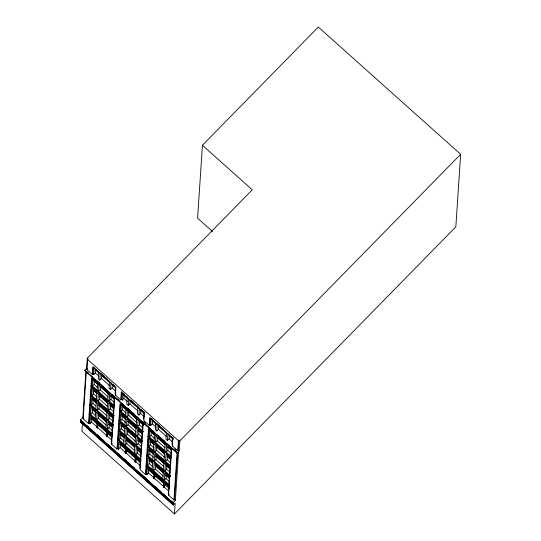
<?xml version="1.0" encoding="UTF-8"?>
<svg xmlns="http://www.w3.org/2000/svg" width="541" height="541" viewBox="0 0 541 541"><rect width="100%" height="100%" fill="white"/><g stroke="black" fill="none" stroke-linecap="round" stroke-linejoin="round"><path stroke-width="0.81" d="M171.267 500.973L173.154 502.663L172.877 502.947L80.345 420.235L82.841 417.456L85.911 371.268M80.562 420.797L81.116 420.235L80.717 422.332L173.255 505.044L173.647 502.947L173.1 503.509L80.562 420.797L80.616 419.951L80.345 420.235M172.877 502.947L175.379 500.168L178.557 452.296L177.455 453.426L84.68 370.45L86.621 368.299L87.297 358.149L252.262 189.817L202.435 145.279L318.297 27.05L460.655 154.293L455.84 226.828L174.459 513.95L81.928 431.238L82.428 423.711M84.917 370.713L84.951 370.172L84.68 370.45M88.521 423.589L91.53 378.26L92.078 377.692L89.069 423.028L88.521 423.589L83.179 418.815L86.283 372.147M93.302 367.014L92.849 373.872L92.295 374.433L86.959 369.659L87.635 359.508L88.183 358.94L87.297 358.149M89.258 414.379L89.698 413.595L112.832 434.274L112.393 435.059L89.258 414.379L89.671 413.96L90.922 415.075M113.434 425.206L113.015 425.632L89.907 404.594L90.32 404.168L113.454 424.847L112.907 425.409M90.509 395.525L90.949 394.741L114.083 415.42L113.644 416.205L90.509 395.525L90.922 395.099M91.159 385.733L114.273 406.771L91.159 385.733L91.578 385.314L114.706 405.987M92.295 374.433L92.802 366.818L115.936 387.491L115.429 395.106L120.771 399.88L121.319 399.319L121.826 391.704L121.279 392.266L120.771 399.88M89.069 423.028L89.962 423.819L90.442 416.57L111.798 435.654L111.311 442.91M92.849 373.872L93.742 374.663L94.222 367.413M91.585 418.666L97.055 423.813L91.585 418.666L91.862 418.382L97.353 423.292M96.224 413.074L92.213 409.239L92.491 408.955L95.94 412.039M96.846 403.647L92.842 399.806L93.113 399.528L96.562 402.612M96.9 393.706L93.465 390.379L93.742 390.102L97.191 393.179M97.522 384.272L94.093 380.952L94.371 380.668L95.52 381.696M89.962 423.819L91.612 422.136L91.936 417.3M95.182 418.504L95.662 411.248L91.071 407.143L90.584 414.392L92.241 412.702L92.565 407.867M95.811 409.07L96.291 401.821L91.693 397.709L91.213 404.966L92.869 403.275L93.187 398.44M96.433 399.643L96.92 392.394L92.322 388.282L91.842 395.532L93.492 393.848L93.816 389.013M94.668 380.391L92.944 378.856L92.464 386.105L94.12 384.414L94.384 380.391M98.8 372.83L95.365 369.51L95.642 369.226L99.091 372.309M93.742 374.663L95.392 372.972L95.662 368.948M97.062 390.217L97.542 382.96M98.766 372.323L98.334 378.774L99.821 380.1L101.471 378.409L101.742 374.379M99.023 384.286L98.543 391.542L100.2 389.851L100.416 386.626M98.016 422.731L97.698 427.566L97.279 427.992L96.69 427.458L97.062 421.818M99.821 380.1L100.301 372.844M97.279 427.992L97.657 422.345M106.847 432.563L97.671 424.103L97.941 423.819L107.138 432.036M106.246 422.034L98.293 414.67L98.57 414.392L106.536 421.513M107.483 413.155L98.922 405.243L99.199 404.959L107.165 412.086M108.112 403.728L99.544 395.816L99.821 395.532L107.787 402.653M108.741 394.294L100.173 386.389L100.45 386.105L108.416 393.226M105.86 428.046L106.34 420.79L97.15 412.573L96.663 419.83L98.32 418.139L98.645 413.304M106.489 418.619L106.969 411.363L97.772 403.146L97.292 410.396L98.949 408.712L99.267 403.877M107.111 409.185L107.591 401.936L98.401 393.72L97.921 400.969L99.571 399.278L99.896 394.443M109.397 382.304L101.444 374.94L101.722 374.663L109.695 381.784M107.74 399.758L108.22 392.502L106.996 391.407M109.492 381.06L109.011 388.316L110.499 389.642L112.149 387.951L112.366 384.732M107.801 431.481L107.483 436.317L107.071 436.736L106.476 436.208L106.847 430.568M109.701 393.828L109.221 401.084L110.878 399.393L111.142 395.363M107.071 436.736L107.443 431.096M111.71 436.905L107.456 432.847L107.733 432.57L112.001 436.384M110.499 389.642L110.979 382.386M112.974 428.053L108.971 424.218L109.248 423.934L112.697 427.018M113.603 418.626L109.6 414.785L109.87 414.507L113.319 417.584M113.657 408.678L110.222 405.358L110.499 405.074L113.948 408.157M114.279 399.251L110.831 396.168L111.128 395.647M112.42 426.227L107.821 422.115L107.341 429.371L108.998 427.681L109.316 422.846M111.94 433.476L113.049 416.8L108.45 412.688L107.97 419.944L109.627 418.254L109.945 413.419M113.191 414.622L113.671 407.366L109.079 403.261L108.592 410.511L110.249 408.827L110.574 403.992M115.558 387.809L112.122 384.489L112.4 384.205L114.699 386.26M113.82 405.195L114.3 397.939M120.494 403.985L117.539 448.475L116.991 449.037L111.649 444.269L114.665 398.933L115.213 398.372M113.015 425.632L89.907 404.594M115.091 393.753L115.524 387.302M116.991 449.037L120.001 403.708L143.135 424.387L140.126 469.716L145.461 474.491L146.016 473.923L149.025 428.594L148.471 429.155L145.461 474.491M117.755 439.468L140.863 460.506L117.755 439.468L118.168 439.049L140.674 459.167M119.006 420.614L142.114 441.652L142.554 440.868L119.419 420.188L119.006 420.614L142.141 441.287M119.608 411.545L120.048 410.761L143.182 431.441L142.743 432.225L119.608 411.545L120.021 411.119L121.272 412.242M117.539 448.475L118.432 449.273L118.912 442.017L140.268 461.108L139.788 468.357M121.421 404.303L120.934 411.552L122.591 409.868L122.861 405.838M121.319 399.319L122.212 400.11L122.692 392.861L124.416 394.403M120.041 444.357L120.339 443.836L125.823 448.739L125.532 449.26L120.041 444.357L120.318 444.073L125.81 448.983L125.532 449.26M124.119 438.014L120.684 434.687L120.961 434.403L124.41 437.486M124.741 428.58L121.312 425.26L121.59 424.976L125.039 428.059M125.945 419.667L121.941 415.826L122.212 415.549L125.661 418.633M126.574 410.24L122.564 406.399L122.841 406.122L126.29 409.199M118.432 449.273L120.088 447.583L120.406 442.748M123.652 443.951L124.139 436.695L119.541 432.59L119.061 439.84L120.711 438.156L121.035 433.321M124.281 434.524L124.761 427.268L120.163 423.163L119.683 430.413L121.34 428.722L121.657 423.887M124.91 425.091L125.39 417.841L120.792 413.73L120.312 420.986L121.968 419.295L122.286 414.46M127.27 398.284L123.821 395.2L124.112 394.68M122.212 400.11L123.869 398.426L124.132 394.396M125.532 415.664L126.012 408.414M127.291 396.966L126.81 404.222L128.291 405.547L129.948 403.857L130.158 400.638M126.486 448.178L126.168 453.013L125.755 453.439L125.16 452.912L125.532 447.265M128.291 405.547L128.772 398.291M125.627 451.681L125.789 449.26M125.755 453.439L126.127 447.799M126.121 449.794L126.418 449.267L135.608 457.49L135.318 458.011L126.121 449.794L126.398 449.51L135.595 457.727L135.318 458.011M134.716 447.488L126.763 440.124L127.04 439.84L135.013 446.961M135.345 438.054L127.392 430.69L127.669 430.413L135.635 437.534M135.974 428.628L128.021 421.263L128.291 420.979L136.264 428.107M137.211 419.748L128.643 411.836L128.92 411.552L131.375 413.743M134.33 453.493L134.817 446.244L125.62 438.021L125.14 445.277L126.79 443.586L127.115 438.751M134.959 444.066L135.439 436.81L126.249 428.594L125.762 435.85L127.419 434.159L127.744 429.324M135.588 434.639L136.068 427.383L126.871 419.167L126.391 426.416L128.048 424.732L128.366 419.897M128.724 410.835L127.5 409.74L127.02 416.989L128.67 415.299L128.941 411.268M138.482 408.306L129.901 400.638L130.198 400.11M136.21 425.206L136.636 418.761M136.278 456.929L135.953 461.764L135.541 462.19L134.946 461.656L135.324 456.016M135.52 458.815L134.946 461.656M138.178 419.282L137.691 426.531L139.348 424.847L139.619 420.817M135.541 462.19L135.913 456.543M140.18 462.352L135.926 458.301L136.204 458.017L140.471 461.831M136.745 405.419L137.969 406.514L137.488 413.764L138.969 415.089L139.45 407.84M140.876 452.986L137.441 449.666L137.718 449.382L141.167 452.465M141.499 443.559L138.07 440.239L138.347 439.955L141.796 443.038M142.702 434.646L138.699 430.805L138.969 430.528L142.418 433.605M143.331 425.212L139.321 421.378L139.598 421.094L143.047 424.178M140.41 458.93L140.897 451.674L136.298 447.569L135.818 454.819L137.468 453.128L137.739 449.104M141.039 449.503L141.519 442.247L136.92 438.136L136.44 445.392L138.097 443.701L138.415 438.866M141.668 440.07L142.148 432.82L137.549 428.709L137.069 435.965L138.726 434.274L139.044 429.439M144.028 413.256L140.599 409.936L140.87 409.652L144.319 412.736M138.969 415.089L140.626 413.405L140.89 409.375M142.29 430.643L142.77 423.387M143.568 419.201L144.048 411.944M144.961 412.377L144.406 412.945L143.906 420.56L149.242 425.327L149.796 424.766L150.249 417.916M146.205 465.28L146.638 464.496L169.773 485.176L169.34 485.96L146.205 465.28L146.618 464.861M146.854 455.488L169.962 476.526L146.854 455.488L147.267 455.069L170.401 475.742M147.477 446.061L170.591 467.099L147.477 446.061L147.896 445.635L170.401 465.754M171.213 457.672L148.106 436.634L148.518 436.208L171.03 456.327M149.242 425.327L149.749 417.713L172.883 438.393L172.376 446.007L177.712 450.781L178.266 450.213L178.943 440.063L179.828 440.854L179.159 451.011L177.211 453.162L177.489 452.885L175.602 451.194M146.016 473.923L146.902 474.721L147.389 467.465L168.738 486.555L168.258 493.805L169.15 494.602L168.596 495.164L173.931 499.938L174.486 499.377L177.59 452.702M149.891 429.75L149.411 437.006L151.067 435.316L151.277 432.09M149.796 424.766L150.682 425.564L151.162 418.308M154.002 474.714L148.532 469.568L148.809 469.284L154.293 474.187M152.589 463.461L149.16 460.134L149.438 459.857L152.88 462.934M153.218 454.034L149.783 450.707L150.06 450.423L153.509 453.507M153.84 444.601L150.412 441.28L150.689 440.996L154.138 444.08M154.469 435.174L151.04 431.846L151.311 431.569L154.185 434.139M146.902 474.721L148.559 473.03L148.883 468.195M152.129 469.399L152.609 462.149L148.011 458.038L147.531 465.294L149.188 463.603L149.505 458.768M152.751 459.972L153.238 452.716L148.64 448.611L148.16 455.86L149.81 454.176L150.134 449.341M153.38 450.545L153.86 443.289L149.262 439.184L148.782 446.433L150.439 444.743L150.756 439.907M156.315 424.245L152.312 420.404L152.589 420.127L155.463 422.697M150.682 425.564L152.339 423.873L152.609 419.843M154.009 441.111L154.489 433.862M155.761 422.42L155.281 429.669L156.762 430.994L158.418 429.311L158.689 425.28M155.97 435.187L155.49 442.437L157.147 440.753L157.357 437.527M154.909 474.437L154.638 478.467L154.226 478.886L153.63 478.359L154.009 472.719M156.762 430.994L157.248 423.745L159.081 425.388M154.226 478.886L154.598 473.247M154.598 475.241L154.888 474.721L164.085 482.937L163.788 483.458L154.598 475.241L154.875 474.957L164.065 483.181L163.788 483.458M163.801 473.483L155.24 465.571L155.517 465.287L163.483 472.415M164.43 464.056L155.862 456.144L156.139 455.86L164.106 462.981M164.444 454.075L156.491 446.71L156.768 446.433L164.734 453.554M162.807 478.941L163.287 471.691L154.09 463.475L153.61 470.724L155.267 469.033L155.585 464.198M163.429 469.514L163.909 462.264L154.719 454.041L154.239 461.297L155.889 459.607L156.16 455.576M164.058 460.087L164.538 452.831L155.341 444.614L154.861 451.87L156.518 450.18L156.836 445.344M166.959 433.754L158.391 425.841L158.669 425.557L160.508 427.201M164.68 450.66L165.167 443.404M166.385 432.766L165.959 439.218L167.44 440.543L169.096 438.852L169.36 434.822M164.694 483.187L164.423 487.211L164.011 487.637L163.423 487.103L163.795 481.463M163.991 484.263L164.153 481.848M166.648 444.729L166.168 451.985L167.818 450.295L168.089 446.264M164.011 487.637L164.39 481.997M169.259 488.347L164.396 483.749L164.674 483.465L168.941 487.279M167.44 440.543L167.92 433.287M169.347 478.44L165.918 475.113L166.188 474.836L169.637 477.913M169.975 469.006L166.54 465.686L166.817 465.402L170.266 468.486M170.598 459.58L167.169 456.259L167.446 455.975L170.895 459.059M171.226 450.153L167.791 446.825L168.068 446.548L170.942 449.111M169.367 477.128L164.768 473.017L164.288 480.266L165.945 478.582L166.263 473.747M168.887 484.378L169.996 467.695L165.397 463.59L164.917 470.839L166.567 469.148L166.892 464.313M170.138 465.524L170.618 458.268L166.019 454.156L165.539 461.412L167.196 459.722L167.514 454.886M173.073 439.224L169.069 435.383L169.347 435.106L172.795 438.183M170.767 456.09L171.247 448.841M168.596 495.164L171.605 449.835L148.471 429.155M172.518 437.398L172.038 444.648L172.931 445.446L172.376 446.007M173.1 503.509L173.154 502.663M173.931 499.938L177.09 452.432M177.455 453.426L177.489 452.885M177.712 450.781L178.388 440.624L178.943 440.063M174.459 513.95L175.183 503.069L173.255 505.044M202.435 145.279L197.593 218.172L212.539 231.528M86.959 369.659L87.514 369.097L86.621 368.299M95.351 369.753L95.629 369.469L97.928 371.525M94.08 381.195L94.35 380.911L95.5 381.939M91.138 386.098L91.551 385.672M93.451 390.622L93.728 390.338L97.177 393.422M100.159 386.626L100.43 386.348L106.563 391.826M92.822 400.049L93.099 399.772L95.973 402.335M89.887 404.952L90.3 404.533M99.53 396.059L99.808 395.775L107.774 402.896M112.109 384.725L112.386 384.448L114.685 386.504M92.2 409.483L92.47 409.199L95.919 412.283M83.179 418.815L83.733 418.254L82.841 417.456M98.902 405.486L99.179 405.202L107.145 412.323M91.571 418.91L91.848 418.626L96.724 422.988M115.429 395.106L115.984 394.545M98.279 414.913L98.557 414.636L106.523 421.757M110.208 405.601L110.486 405.317L113.36 407.887M97.651 424.34L97.928 424.063L107.125 432.279M96.69 427.458L97.103 427.038M109.58 415.028L109.857 414.744L113.306 417.828M113.644 416.205L114.056 415.779M129.901 400.638L130.178 400.354L136.312 405.831M108.957 424.455L109.228 424.178L112.677 427.255M121.921 416.07L122.198 415.792L125.072 418.355M107.436 433.091L107.713 432.807L111.98 436.621M128.63 412.08L128.907 411.796L131.97 414.534M106.476 436.208L106.888 435.782M121.299 425.503L121.569 425.219L125.018 428.303M128.001 421.507L128.278 421.223L135.635 427.796M120.67 434.93L120.947 434.646L124.396 437.73M111.649 444.269L112.203 443.701M117.728 439.833L118.141 439.407M127.378 430.934L127.649 430.656L135.622 437.777M126.75 440.36L127.027 440.083L134.384 446.656M143.135 424.387L143.69 423.819M138.679 431.049L138.956 430.764L142.405 433.848M142.743 432.225L143.155 431.799M125.16 452.912L125.573 452.486M138.056 440.475L138.327 440.198L141.201 442.768M151.02 432.09L151.297 431.813L153.022 433.348M158.378 426.085L158.648 425.801L166.621 432.922M148.078 436.993L148.498 436.573L150.371 438.251M137.428 449.909L137.705 449.625L140.579 452.195M150.398 441.524L150.669 441.24L154.117 444.323M147.456 446.42L147.869 446M135.913 458.538L136.19 458.261L140.457 462.075M149.769 450.951L150.046 450.667L152.92 453.236M146.827 455.853L147.24 455.427M156.477 446.954L156.748 446.677L164.106 453.25M149.14 460.377L149.417 460.093L152.866 463.177M172.883 438.393L173.431 437.831M155.849 456.381L156.126 456.104L164.092 463.224M167.778 447.069L168.055 446.785L171.504 449.869M148.518 469.804L148.795 469.527L154.28 474.43M155.22 465.815L155.497 465.531L163.47 472.651M179.828 440.854L460.655 154.293M167.155 456.496L167.426 456.219L170.875 459.295M153.63 478.359L154.043 477.933M166.527 465.929L166.804 465.645L170.253 468.729M165.898 475.356L166.175 475.072L169.049 477.642M164.383 483.992L164.66 483.708L168.927 487.522M163.423 487.103L163.835 486.684M169.34 485.96L169.752 485.534M87.635 359.508L178.388 440.624M100.917 373.391L103.365 375.582M105.82 377.774L107.659 379.417M131.226 400.489L133.066 402.132M151.737 418.822L153.461 420.364M162.151 428.127L163.375 429.223M125.837 396.215L127.561 397.757M130.807 400.658L135.101 404.492M136.325 405.588L138.165 407.231M161.732 428.303L166.026 432.137M121.279 392.266L144.406 412.945M102.317 375.454L109.674 382.027M142.581 411.437L144.305 412.979M95.365 369.51L99.388 373.107M101.444 374.94L109.417 382.068M112.122 384.489L115.571 387.566M123.842 394.957L127.291 398.041M129.921 400.394L138.503 408.063M140.599 409.936L144.041 413.02M152.312 420.404L156.335 424.002M158.391 425.841L166.973 433.51M169.069 435.383L173.093 438.981M95.392 372.972L98.841 376.056M101.471 378.409L109.444 385.53M112.149 387.951L115.598 391.035M123.869 398.426L127.311 401.503M129.948 403.857L137.914 410.977M140.626 413.405L144.068 416.482M152.339 423.873L155.788 426.957M158.418 429.311L166.385 436.431M169.096 438.852L172.545 441.936M178.266 450.213L179.159 451.011M143.933 421.351L145.82 423.042M174.777 448.922L176.035 450.051M86.966 371.877L88.224 372.999M96.42 380.323L99.571 383.143M102.093 385.395L103.351 386.517M112.176 394.409L114.699 396.661M117.214 398.913L118.479 400.042M127.304 407.928L129.82 410.179M132.342 412.431L133.6 413.561M142.425 421.446L144.947 423.698M148.099 426.518L149.357 427.64M157.553 434.964L160.704 437.784M163.226 440.036L164.484 441.165M173.309 449.05L175.832 451.302M86.215 371.295L88.731 373.547M91.246 375.799L92.504 376.921M96.913 380.864L100.058 383.677M101.323 384.8L103.838 387.052M106.354 389.304L107.618 390.426M112.65 394.93L119.575 401.118M122.09 403.37L123.355 404.492M128.386 408.996L130.908 411.248M132.166 412.37L134.682 414.622M137.204 416.874L138.462 417.997M144.122 423.062L150.418 428.688M152.312 430.372L154.199 432.063M159.865 437.128L165.526 442.193M167.419 443.877L169.306 445.568M84.687 370.274L177.225 452.979M102.093 387.025L103.317 388.12M122.57 405.331L124.87 407.387M152.765 432.32L153.915 433.348M96.67 382.724L97.82 383.752M111.703 396.161L114.57 398.731M132.599 414.839L136.887 418.673M158.006 437.547L165.363 444.127M91.53 378.26L114.665 398.933M113.407 397.946L114.557 398.974M123.402 406.873L124.552 407.9M133.81 416.178L136.873 418.917M159.216 438.886L162.28 441.625M164.119 443.268L165.343 444.364M94.093 380.952L97.542 384.036M100.173 386.389L108.755 394.058M110.851 395.931L114.3 399.008M122.564 406.399L126.587 409.997M128.643 411.836L137.225 419.505M139.321 421.378L143.345 424.976M151.04 431.846L154.483 434.93M165.086 444.404L157.12 437.284L165.073 444.648M167.791 446.825L171.24 449.909M94.12 384.414L97.569 387.498M100.2 389.851L108.166 396.972M110.878 399.393L114.327 402.477M122.591 409.868L126.039 412.945M128.67 415.299L136.643 422.426M139.348 424.847L142.797 427.924M151.067 435.316L154.51 438.399M157.147 440.753L165.113 447.874M167.818 450.295L171.267 453.378M93.424 387.349L94.675 388.465M107.179 399.643L109.059 401.321M112.812 404.675L114.685 406.352M123.152 413.919L126.898 417.273M136.278 425.652L137.529 426.768M153.495 441.043L154.746 442.159M164.126 450.545L165.999 452.222M169.13 455.015L170.381 456.131M119.635 411.18L142.77 431.86M148.106 436.634L171.24 457.307M93.465 390.379L96.913 393.463M99.544 395.816L108.126 403.485M110.222 405.358L113.671 408.441M121.941 415.826L125.958 419.424M128.021 421.263L135.987 428.384M138.699 430.805L142.716 434.403M150.412 441.28L153.86 444.357M156.491 446.71L164.457 453.838M167.169 456.259L170.618 459.336M93.492 393.848L96.94 396.925M99.571 399.278L107.544 406.406M110.249 408.827L113.698 411.904M121.968 419.295L125.411 422.379M128.048 424.732L136.014 431.853M138.726 434.274L142.168 437.358M150.439 444.743L153.887 447.826M156.518 450.18L164.484 457.301M167.196 459.722L170.645 462.805M95.926 399.576L97.799 401.253M105.306 407.955L108.43 410.747M124.396 425.023L126.276 426.7M131.274 431.17L132.525 432.286M135.656 435.079L136.9 436.202M153.495 451.032L154.746 452.148M161.002 457.733L164.748 461.088M90.536 395.16L113.671 415.84M92.842 399.806L96.291 402.889M98.922 405.243L107.503 412.911M109.6 414.785L113.617 418.382M121.312 425.26L125.336 428.851M127.392 430.69L135.358 437.818M138.07 440.239L141.519 443.316M149.783 450.707L153.231 453.791M155.862 456.144L164.444 463.813M166.54 465.686L169.989 468.77M92.869 403.275L95.743 405.845M98.949 408.712L106.915 415.833M109.627 418.254L113.069 421.338M121.34 428.722L124.788 431.806M127.419 434.159L135.385 441.28M138.097 443.701L141.546 446.785M149.81 454.176L153.259 457.253M155.889 459.607L163.862 466.727M166.567 469.148L170.016 472.232M141.302 449.733L118.797 429.615L118.378 430.041L141.512 450.721M97.177 410.68L98.428 411.796M106.557 419.059L107.808 420.181M122.523 433.334L125.025 435.566M134.405 443.951L136.278 445.628M153.495 461.02L154.746 462.136M162.875 469.399L164.748 471.076M169.123 474.991L170.374 476.107M118.357 430.399L141.492 451.079M92.213 409.239L96.237 412.83M98.293 414.67L106.259 421.797M108.971 424.218L112.995 427.809M120.684 434.687L124.132 437.77M126.763 440.124L134.736 447.245M137.441 449.666L140.89 452.749M149.16 460.134L152.609 463.218M155.24 465.571L163.822 473.24M165.918 475.113L169.367 478.197M92.241 412.702L95.689 415.786M98.32 418.139L106.286 425.26M108.998 427.681L112.447 430.764M120.711 438.156L124.159 441.233M126.79 443.586L134.763 450.707M137.468 453.128L140.917 456.212M149.188 463.603L152.636 466.687M155.267 469.033L163.233 476.161M165.945 478.582L169.387 481.659M94.675 418.43L96.548 420.107M105.306 427.931L106.55 429.047M109.681 431.846L112.183 434.078M135.027 454.501L136.9 456.178M151.615 469.331L153.495 471.008M160.995 477.71L164.126 480.509M89.285 414.021L112.413 434.7M146.226 464.915L169.36 485.595M97.671 424.103L106.861 432.32M107.456 432.847L111.723 436.661M120.061 444.114L125.546 449.023M126.141 449.551L135.331 457.767M135.926 458.301L140.193 462.115M148.532 469.568L154.016 474.471M154.611 474.998L163.808 483.214M164.396 483.749L169.279 488.11M91.612 422.136L111.71 440.097M120.088 447.583L140.187 465.544M148.559 473.03L168.657 490.998M174.486 499.377L175.379 500.168M81.88 421.081L84.396 423.326M86.912 425.578L88.169 426.707M92.579 430.643L95.723 433.456M96.988 434.585L99.503 436.83M102.648 439.644L103.913 440.773M108.315 444.709L111.466 447.522M112.724 448.651L115.24 450.896M117.755 453.148L119.02 454.278M124.051 458.775L126.574 461.027M127.832 462.149L130.347 464.401M132.863 466.653L134.127 467.776M139.788 472.841L146.084 478.467M147.977 480.158L149.864 481.842M155.531 486.907L161.191 491.972M163.713 494.224L164.971 495.346M80.359 419.992L172.897 502.704M81.008 421.811L173.546 504.516M80.731 422.088L173.269 504.8"/></g></svg>
